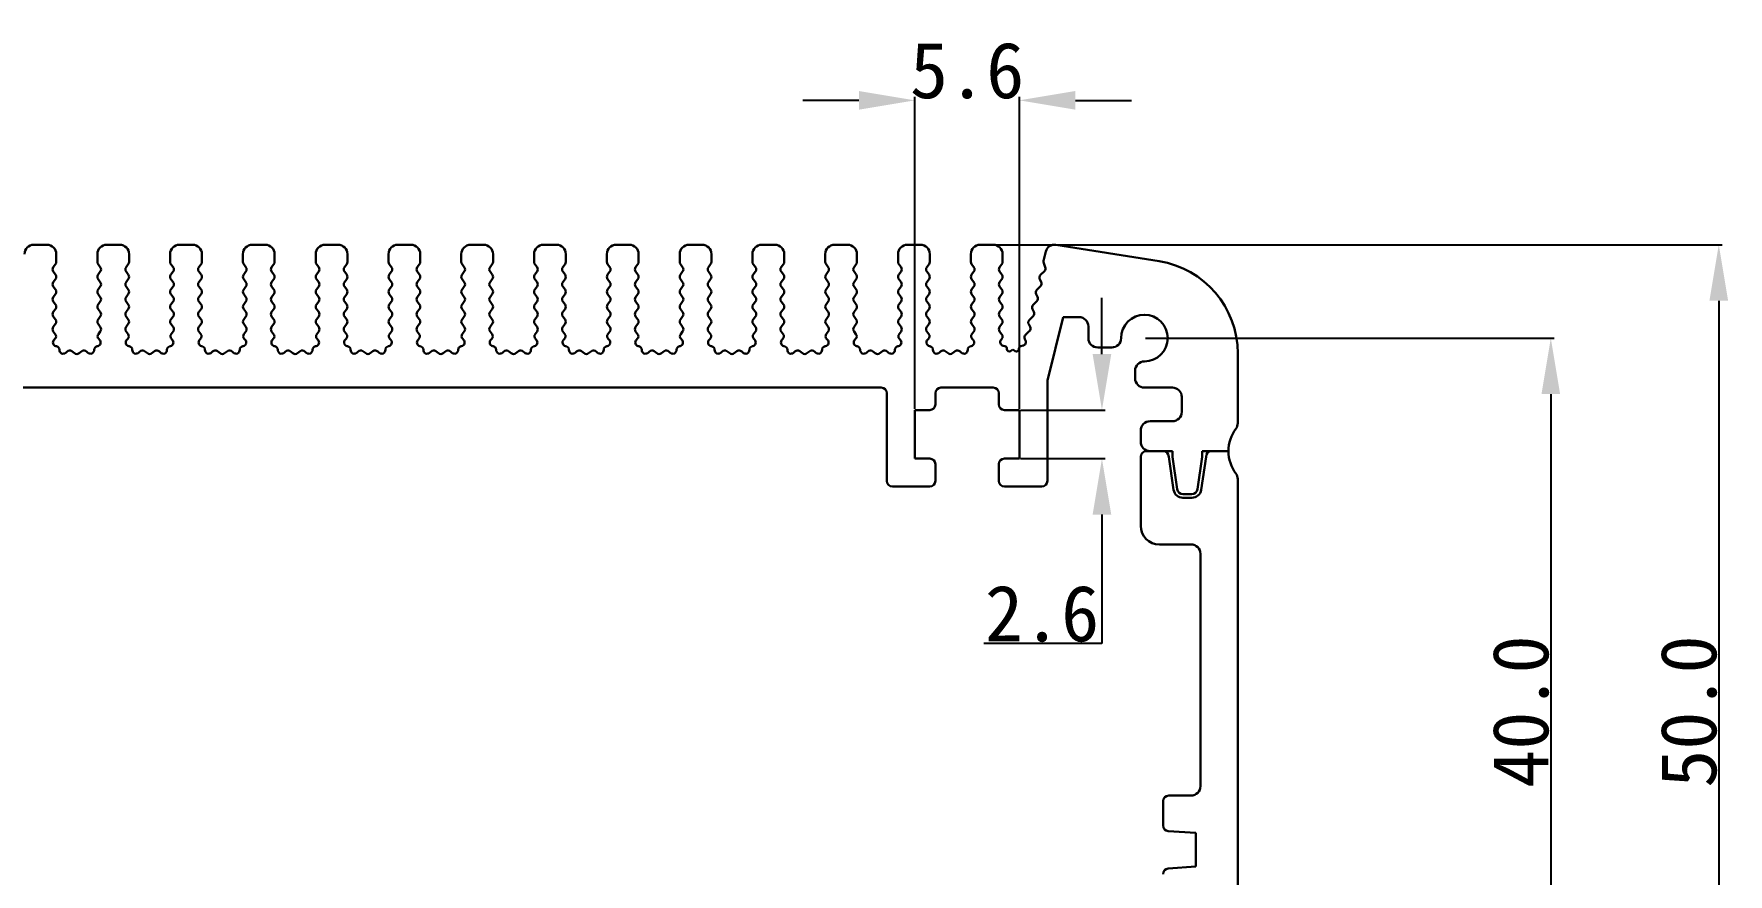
# Model space of a CAD drawing. Header units: inches. Extents: x 1076 to 1256, y 86 to 178.
# Drawn here: x 1165.5 to 1256.2, y 132.6 to 177.6 of the extents above; entities that cross this region are included whole.
import ezdxf

# ---------------------------------------------------------------- set-up
doc = ezdxf.new("R2010")
doc.units = ezdxf.units.IN
doc.header["$MEASUREMENT"] = 0
doc.layers.get('Defpoints').update_dxf_attribs({"color": 3, "lineweight": 5})
doc.layers.add('壳体层', color=7, linetype='Continuous', lineweight=30)
doc.layers.add('标注层', color=7, linetype='Continuous', lineweight=5)
doc.styles.get("Standard").update_dxf_attribs({"font": 'simhei.ttf'})
doc.dimstyles.get("Standard").update_dxf_attribs({"dimtxt": 2.5, "dimasz": 2.5, "dimexe": 0.18, "dimexo": 0.0625, "dimgap": 0.09, "dimtad": 1, "dimtoh": 1, "dimdec": 1, "dimzin": 0, "dimdsep": 46, "dimtxsty": 'Standard', "dimcen": 0.09, "dimadec": 0, "dimazin": 0, "dimtfac": 1, "dimtdec": 1, "dimtofl": 0, "dimtmove": 0, "dimatfit": 3, "dimfxl": 1, "dimtolj": 1, "dimtzin": 0, "dimarcsym": 0})

# ---------------------------------------------------------------- blocks, each defined once
blk = doc.blocks.new('*D52')
at = {"layer": 'Defpoints', "color": 0, "transparency": 16777216}
for p in [(1216.514, 166.269), (1224.387, 116.269), (1255.736, 116.269)]:
    blk.add_point(p, dxfattribs=at)
at = {"layer": '标注层', "color": 0, "lineweight": -2, "transparency": 16777216}
for p, q in [((1216.577, 166.269), (1255.916, 166.269)), ((1255.736, 163.269), (1255.736, 119.269)), ((1224.449, 116.269), (1255.916, 116.269))]:
    blk.add_line(p, q, dxfattribs=at)
at = {"layer": '标注层', "color": 0, "transparency": 16777216}
for points in [[(1255.236, 163.269), (1256.236, 163.269), (1255.736, 166.269)], [(1255.236, 119.269), (1256.236, 119.269), (1255.736, 116.269)]]:
    blk.add_solid(points, dxfattribs=at)
at = {"layer": '标注层', "color": 0, "transparency": 16777216, "insert": (1254.129, 141.269), "char_height": 3, "attachment_point": 5, "rotation": 90}
blk.add_mtext('\\A1;50.0', dxfattribs=at)
blk = doc.blocks.new('*D53')
at = {"layer": 'Defpoints', "color": 0, "transparency": 16777216}
for p in [(1224.964, 161.269), (1224.964, 121.269), (1246.736, 121.269)]:
    blk.add_point(p, dxfattribs=at)
at = {"layer": '标注层', "color": 0, "lineweight": -2, "transparency": 16777216}
for p, q in [((1225.027, 161.269), (1246.916, 161.269)), ((1246.736, 158.269), (1246.736, 124.269)), ((1225.027, 121.269), (1246.916, 121.269))]:
    blk.add_line(p, q, dxfattribs=at)
at = {"layer": '标注层', "color": 0, "transparency": 16777216}
for points in [[(1246.236, 158.269), (1247.236, 158.269), (1246.736, 161.269)], [(1246.236, 124.269), (1247.236, 124.269), (1246.736, 121.269)]]:
    blk.add_solid(points, dxfattribs=at)
at = {"layer": '标注层', "color": 0, "transparency": 16777216, "insert": (1245.129, 141.269), "char_height": 3, "attachment_point": 5, "rotation": 90}
blk.add_mtext('\\A1;40.0', dxfattribs=at)
blk = doc.blocks.new('*D59')
at = {"layer": 'Defpoints', "color": 0, "transparency": 16777216}
for p in [(1218.264, 174.003), (1212.664, 157.419), (1218.264, 157.419)]:
    blk.add_point(p, dxfattribs=at)
at = {"layer": '标注层', "color": 0, "lineweight": -2, "transparency": 16777216}
for p, q in [((1209.664, 174.003), (1206.664, 174.003)), ((1212.664, 157.481), (1212.664, 174.183)), ((1218.264, 157.481), (1218.264, 174.183)), ((1221.264, 174.003), (1224.264, 174.003))]:
    blk.add_line(p, q, dxfattribs=at)
at = {"layer": '标注层', "color": 0, "transparency": 16777216}
for points in [[(1209.664, 174.503), (1209.664, 173.503), (1212.664, 174.003)], [(1221.264, 174.503), (1221.264, 173.503), (1218.264, 174.003)]]:
    blk.add_solid(points, dxfattribs=at)
at = {"layer": '标注层', "color": 0, "transparency": 16777216, "insert": (1215.464, 175.593), "char_height": 3, "attachment_point": 5}
blk.add_mtext('\\A1;5.6', dxfattribs=at)
blk = doc.blocks.new('*D60')
at = {"layer": 'Defpoints', "color": 0, "transparency": 16777216}
for p in [(1218.264, 157.419), (1222.688, 157.419), (1218.264, 154.819)]:
    blk.add_point(p, dxfattribs=at)
at = {"layer": '标注层', "color": 0, "lineweight": -2, "transparency": 16777216}
for p, q in [((1222.688, 160.419), (1222.688, 163.419)), ((1218.327, 157.419), (1222.868, 157.419)), ((1218.327, 154.819), (1222.868, 154.819)), ((1222.688, 151.819), (1222.688, 144.917)), ((1222.688, 144.917), (1216.362, 144.917))]:
    blk.add_line(p, q, dxfattribs=at)
at = {"layer": '标注层', "color": 0, "transparency": 16777216}
for points in [[(1222.188, 160.419), (1223.188, 160.419), (1222.688, 157.419)], [(1222.188, 151.819), (1223.188, 151.819), (1222.688, 154.819)]]:
    blk.add_solid(points, dxfattribs=at)
at = {"layer": '标注层', "color": 0, "transparency": 16777216, "insert": (1219.48, 146.507), "char_height": 3, "attachment_point": 5}
blk.add_mtext('\\A1;2.6', dxfattribs=at)

msp = doc.modelspace()

# ---------------------------------------------------------------- linework, layer by layer
at = {"layer": '壳体层', "lineweight": 30}
for p, q in [((1165.464, 166.269), (1166.164, 166.269)), ((1169.364, 166.269), (1170.064, 166.269)), ((1173.264, 166.269), (1173.964, 166.269)), ((1177.164, 166.269), (1177.864, 166.269)), ((1181.064, 166.269), (1181.764, 166.269)), ((1184.964, 166.269), (1185.664, 166.269)), ((1188.864, 166.269), (1189.564, 166.269)), ((1192.764, 166.269), (1193.464, 166.269)), ((1196.664, 166.269), (1197.364, 166.269)), ((1200.564, 166.269), (1201.264, 166.269)), ((1204.464, 166.269), (1205.164, 166.269)), ((1208.364, 166.269), (1209.064, 166.269)), ((1212.264, 166.269), (1212.964, 166.269)), ((1216.164, 166.269), (1216.864, 166.269)), ((1220.223, 166.262), (1225.747, 165.387)), ((1166.624, 165.229), (1166.504, 165.069)), ((1166.664, 165.769), (1166.664, 165.349)), ((1168.864, 165.349), (1168.864, 165.769)), ((1169.024, 165.069), (1168.904, 165.229)), ((1170.524, 165.229), (1170.404, 165.069)), ((1170.564, 165.769), (1170.564, 165.349)), ((1172.764, 165.349), (1172.764, 165.769)), ((1172.924, 165.069), (1172.804, 165.229)), ((1174.424, 165.229), (1174.304, 165.069)), ((1174.464, 165.769), (1174.464, 165.349)), ((1176.664, 165.349), (1176.664, 165.769)), ((1176.824, 165.069), (1176.704, 165.229)), ((1178.324, 165.229), (1178.204, 165.069)), ((1178.364, 165.769), (1178.364, 165.349)), ((1180.564, 165.349), (1180.564, 165.769)), ((1180.724, 165.069), (1180.604, 165.229)), ((1182.224, 165.229), (1182.104, 165.069)), ((1182.264, 165.769), (1182.264, 165.349)), ((1184.464, 165.349), (1184.464, 165.769)), ((1184.624, 165.069), (1184.504, 165.229)), ((1186.124, 165.229), (1186.004, 165.069)), ((1186.164, 165.769), (1186.164, 165.349)), ((1188.364, 165.349), (1188.364, 165.769)), ((1188.524, 165.069), (1188.404, 165.229)), ((1190.024, 165.229), (1189.904, 165.069)), ((1190.064, 165.769), (1190.064, 165.349)), ((1192.264, 165.349), (1192.264, 165.769)), ((1192.424, 165.069), (1192.304, 165.229)), ((1193.924, 165.229), (1193.804, 165.069)), ((1193.964, 165.769), (1193.964, 165.349)), ((1196.164, 165.349), (1196.164, 165.769)), ((1196.324, 165.069), (1196.204, 165.229)), ((1197.824, 165.229), (1197.704, 165.069)), ((1197.864, 165.769), (1197.864, 165.349)), ((1200.064, 165.349), (1200.064, 165.769)), ((1200.224, 165.069), (1200.104, 165.229)), ((1201.724, 165.229), (1201.604, 165.069)), ((1201.764, 165.769), (1201.764, 165.349)), ((1203.964, 165.349), (1203.964, 165.769)), ((1204.124, 165.069), (1204.004, 165.229)), ((1205.624, 165.229), (1205.504, 165.069)), ((1205.664, 165.769), (1205.664, 165.349)), ((1207.864, 165.349), (1207.864, 165.769)), ((1208.024, 165.069), (1207.904, 165.229)), ((1209.524, 165.229), (1209.404, 165.069)), ((1209.564, 165.769), (1209.564, 165.349)), ((1211.764, 165.349), (1211.764, 165.769)), ((1211.924, 165.069), (1211.804, 165.229)), ((1213.424, 165.229), (1213.304, 165.069)), ((1213.464, 165.769), (1213.464, 165.349)), ((1215.664, 165.349), (1215.664, 165.769)), ((1215.824, 165.069), (1215.704, 165.229)), ((1217.324, 165.229), (1217.204, 165.069)), ((1217.364, 165.769), (1217.364, 165.349)), ((1219.559, 165.411), (1219.682, 165.904)), ((1219.653, 165.072), (1219.567, 165.289)), ((1166.504, 164.829), (1166.624, 164.669)), ((1166.624, 164.429), (1166.504, 164.269)), ((1168.904, 164.669), (1169.024, 164.829)), ((1169.024, 164.269), (1168.904, 164.429)), ((1170.404, 164.829), (1170.524, 164.669)), ((1170.524, 164.429), (1170.404, 164.269)), ((1172.804, 164.669), (1172.924, 164.829)), ((1172.924, 164.269), (1172.804, 164.429)), ((1174.304, 164.829), (1174.424, 164.669)), ((1174.424, 164.429), (1174.304, 164.269)), ((1176.704, 164.669), (1176.824, 164.829)), ((1176.824, 164.269), (1176.704, 164.429)), ((1178.204, 164.829), (1178.324, 164.669)), ((1178.324, 164.429), (1178.204, 164.269)), ((1180.604, 164.669), (1180.724, 164.829)), ((1180.724, 164.269), (1180.604, 164.429)), ((1182.104, 164.829), (1182.224, 164.669)), ((1182.224, 164.429), (1182.104, 164.269)), ((1184.504, 164.669), (1184.624, 164.829)), ((1184.624, 164.269), (1184.504, 164.429)), ((1186.004, 164.829), (1186.124, 164.669)), ((1186.124, 164.429), (1186.004, 164.269)), ((1188.404, 164.669), (1188.524, 164.829)), ((1188.524, 164.269), (1188.404, 164.429)), ((1189.904, 164.829), (1190.024, 164.669)), ((1190.024, 164.429), (1189.904, 164.269)), ((1192.304, 164.669), (1192.424, 164.829)), ((1192.424, 164.269), (1192.304, 164.429)), ((1193.804, 164.829), (1193.924, 164.669)), ((1193.924, 164.429), (1193.804, 164.269)), ((1196.204, 164.669), (1196.324, 164.829)), ((1196.324, 164.269), (1196.204, 164.429)), ((1197.704, 164.829), (1197.824, 164.669)), ((1197.824, 164.429), (1197.704, 164.269)), ((1200.104, 164.669), (1200.224, 164.829)), ((1200.224, 164.269), (1200.104, 164.429)), ((1201.604, 164.829), (1201.724, 164.669)), ((1201.724, 164.429), (1201.604, 164.269)), ((1204.004, 164.669), (1204.124, 164.829)), ((1204.124, 164.269), (1204.004, 164.429)), ((1205.504, 164.829), (1205.624, 164.669)), ((1205.624, 164.429), (1205.504, 164.269)), ((1207.904, 164.669), (1208.024, 164.829)), ((1208.024, 164.269), (1207.904, 164.429)), ((1209.404, 164.829), (1209.524, 164.669)), ((1209.524, 164.429), (1209.404, 164.269)), ((1211.804, 164.669), (1211.924, 164.829)), ((1211.924, 164.269), (1211.804, 164.429)), ((1213.304, 164.829), (1213.424, 164.669)), ((1213.424, 164.429), (1213.304, 164.269)), ((1215.704, 164.669), (1215.824, 164.829)), ((1215.824, 164.269), (1215.704, 164.429)), ((1217.204, 164.829), (1217.324, 164.669)), ((1217.324, 164.429), (1217.204, 164.269)), ((1219.433, 164.28), (1219.362, 164.417)), ((1219.399, 164.653), (1219.607, 164.856)), ((1166.504, 164.029), (1166.624, 163.869)), ((1166.624, 163.629), (1166.504, 163.469)), ((1168.904, 163.869), (1169.024, 164.029)), ((1169.024, 163.469), (1168.904, 163.629)), ((1170.404, 164.029), (1170.524, 163.869)), ((1170.524, 163.629), (1170.404, 163.469)), ((1172.804, 163.869), (1172.924, 164.029)), ((1172.924, 163.469), (1172.804, 163.629)), ((1174.304, 164.029), (1174.424, 163.869)), ((1174.424, 163.629), (1174.304, 163.469)), ((1176.704, 163.869), (1176.824, 164.029)), ((1176.824, 163.469), (1176.704, 163.629)), ((1178.204, 164.029), (1178.324, 163.869)), ((1178.324, 163.629), (1178.204, 163.469)), ((1180.604, 163.869), (1180.724, 164.029)), ((1180.724, 163.469), (1180.604, 163.629)), ((1182.104, 164.029), (1182.224, 163.869)), ((1182.224, 163.629), (1182.104, 163.469)), ((1184.504, 163.869), (1184.624, 164.029)), ((1184.624, 163.469), (1184.504, 163.629)), ((1186.004, 164.029), (1186.124, 163.869)), ((1186.124, 163.629), (1186.004, 163.469)), ((1188.404, 163.869), (1188.524, 164.029)), ((1188.524, 163.469), (1188.404, 163.629)), ((1189.904, 164.029), (1190.024, 163.869)), ((1190.024, 163.629), (1189.904, 163.469)), ((1192.304, 163.869), (1192.424, 164.029)), ((1192.424, 163.469), (1192.304, 163.629)), ((1193.804, 164.029), (1193.924, 163.869)), ((1193.924, 163.629), (1193.804, 163.469)), ((1196.204, 163.869), (1196.324, 164.029)), ((1196.324, 163.469), (1196.204, 163.629)), ((1197.704, 164.029), (1197.824, 163.869)), ((1197.824, 163.629), (1197.704, 163.469)), ((1200.104, 163.869), (1200.224, 164.029)), ((1200.224, 163.469), (1200.104, 163.629)), ((1201.604, 164.029), (1201.724, 163.869)), ((1201.724, 163.629), (1201.604, 163.469)), ((1204.004, 163.869), (1204.124, 164.029)), ((1204.124, 163.469), (1204.004, 163.629)), ((1205.504, 164.029), (1205.624, 163.869)), ((1205.624, 163.629), (1205.504, 163.469)), ((1207.904, 163.869), (1208.024, 164.029)), ((1208.024, 163.469), (1207.904, 163.629)), ((1209.404, 164.029), (1209.524, 163.869)), ((1209.524, 163.629), (1209.404, 163.469)), ((1211.804, 163.869), (1211.924, 164.029)), ((1211.924, 163.469), (1211.804, 163.629)), ((1213.304, 164.029), (1213.424, 163.869)), ((1213.424, 163.629), (1213.304, 163.469)), ((1215.704, 163.869), (1215.824, 164.029)), ((1215.824, 163.469), (1215.704, 163.629)), ((1217.204, 164.029), (1217.324, 163.869)), ((1217.324, 163.629), (1217.204, 163.469)), ((1219.234, 163.48), (1219.162, 163.617)), ((1219.2, 163.853), (1219.396, 164.045)), ((1166.504, 163.229), (1166.624, 163.069)), ((1166.624, 162.829), (1166.504, 162.669)), ((1168.904, 163.069), (1169.024, 163.229)), ((1169.024, 162.669), (1168.904, 162.829)), ((1170.404, 163.229), (1170.524, 163.069)), ((1170.524, 162.829), (1170.404, 162.669)), ((1172.804, 163.069), (1172.924, 163.229)), ((1172.924, 162.669), (1172.804, 162.829)), ((1174.304, 163.229), (1174.424, 163.069)), ((1174.424, 162.829), (1174.304, 162.669)), ((1176.704, 163.069), (1176.824, 163.229)), ((1176.824, 162.669), (1176.704, 162.829)), ((1178.204, 163.229), (1178.324, 163.069)), ((1178.324, 162.829), (1178.204, 162.669)), ((1180.604, 163.069), (1180.724, 163.229)), ((1180.724, 162.669), (1180.604, 162.829)), ((1182.104, 163.229), (1182.224, 163.069)), ((1182.224, 162.829), (1182.104, 162.669)), ((1184.504, 163.069), (1184.624, 163.229)), ((1184.624, 162.669), (1184.504, 162.829)), ((1186.004, 163.229), (1186.124, 163.069)), ((1186.124, 162.829), (1186.004, 162.669)), ((1188.404, 163.069), (1188.524, 163.229)), ((1188.524, 162.669), (1188.404, 162.829)), ((1189.904, 163.229), (1190.024, 163.069)), ((1190.024, 162.829), (1189.904, 162.669)), ((1192.304, 163.069), (1192.424, 163.229)), ((1192.424, 162.669), (1192.304, 162.829)), ((1193.804, 163.229), (1193.924, 163.069)), ((1193.924, 162.829), (1193.804, 162.669)), ((1196.204, 163.069), (1196.324, 163.229)), ((1196.324, 162.669), (1196.204, 162.829)), ((1197.704, 163.229), (1197.824, 163.069)), ((1197.824, 162.829), (1197.704, 162.669)), ((1200.104, 163.069), (1200.224, 163.229)), ((1200.224, 162.669), (1200.104, 162.829)), ((1201.604, 163.229), (1201.724, 163.069)), ((1201.724, 162.829), (1201.604, 162.669)), ((1204.004, 163.069), (1204.124, 163.229)), ((1204.124, 162.669), (1204.004, 162.829)), ((1205.504, 163.229), (1205.624, 163.069)), ((1205.624, 162.829), (1205.504, 162.669)), ((1207.904, 163.069), (1208.024, 163.229)), ((1208.024, 162.669), (1207.904, 162.829)), ((1209.404, 163.229), (1209.524, 163.069)), ((1209.524, 162.829), (1209.404, 162.669)), ((1211.804, 163.069), (1211.924, 163.229)), ((1211.924, 162.669), (1211.804, 162.829)), ((1213.304, 163.229), (1213.424, 163.069)), ((1213.424, 162.829), (1213.304, 162.669)), ((1215.704, 163.069), (1215.824, 163.229)), ((1215.824, 162.669), (1215.704, 162.829)), ((1217.204, 163.229), (1217.324, 163.069)), ((1217.324, 162.829), (1217.204, 162.669)), ((1219.034, 162.68), (1218.963, 162.817)), ((1219, 163.053), (1219.196, 163.245)), ((1166.504, 162.429), (1166.624, 162.269)), ((1166.624, 162.029), (1166.504, 161.869)), ((1166.504, 161.629), (1166.61, 161.488)), ((1168.904, 162.269), (1169.024, 162.429)), ((1169.024, 161.869), (1168.904, 162.029)), ((1168.919, 161.488), (1169.024, 161.629)), ((1170.404, 162.429), (1170.524, 162.269)), ((1170.524, 162.029), (1170.404, 161.869)), ((1170.404, 161.629), (1170.51, 161.488)), ((1172.804, 162.269), (1172.924, 162.429)), ((1172.924, 161.869), (1172.804, 162.029)), ((1172.819, 161.488), (1172.924, 161.629)), ((1174.304, 162.429), (1174.424, 162.269)), ((1174.424, 162.029), (1174.304, 161.869)), ((1174.304, 161.629), (1174.41, 161.488)), ((1176.704, 162.269), (1176.824, 162.429)), ((1176.824, 161.869), (1176.704, 162.029)), ((1176.719, 161.488), (1176.824, 161.629)), ((1178.204, 162.429), (1178.324, 162.269)), ((1178.324, 162.029), (1178.204, 161.869)), ((1178.204, 161.629), (1178.31, 161.488)), ((1180.604, 162.269), (1180.724, 162.429)), ((1180.724, 161.869), (1180.604, 162.029)), ((1180.619, 161.488), (1180.724, 161.629)), ((1182.104, 162.429), (1182.224, 162.269)), ((1182.224, 162.029), (1182.104, 161.869)), ((1182.104, 161.629), (1182.21, 161.488)), ((1184.504, 162.269), (1184.624, 162.429)), ((1184.624, 161.869), (1184.504, 162.029)), ((1184.519, 161.488), (1184.624, 161.629)), ((1186.004, 162.429), (1186.124, 162.269)), ((1186.124, 162.029), (1186.004, 161.869)), ((1186.004, 161.629), (1186.11, 161.488)), ((1188.404, 162.269), (1188.524, 162.429)), ((1188.524, 161.869), (1188.404, 162.029)), ((1188.419, 161.488), (1188.524, 161.629)), ((1189.904, 162.429), (1190.024, 162.269)), ((1190.024, 162.029), (1189.904, 161.869)), ((1189.904, 161.629), (1190.01, 161.488)), ((1192.304, 162.269), (1192.424, 162.429)), ((1192.424, 161.869), (1192.304, 162.029)), ((1192.319, 161.488), (1192.424, 161.629)), ((1193.804, 162.429), (1193.924, 162.269)), ((1193.924, 162.029), (1193.804, 161.869)), ((1193.804, 161.629), (1193.91, 161.488)), ((1196.204, 162.269), (1196.324, 162.429)), ((1196.324, 161.869), (1196.204, 162.029)), ((1196.219, 161.488), (1196.324, 161.629)), ((1197.704, 162.429), (1197.824, 162.269)), ((1197.824, 162.029), (1197.704, 161.869)), ((1197.704, 161.629), (1197.81, 161.488)), ((1200.104, 162.269), (1200.224, 162.429)), ((1200.224, 161.869), (1200.104, 162.029)), ((1200.119, 161.488), (1200.224, 161.629)), ((1201.604, 162.429), (1201.724, 162.269)), ((1201.724, 162.029), (1201.604, 161.869)), ((1201.604, 161.629), (1201.71, 161.488)), ((1204.004, 162.269), (1204.124, 162.429)), ((1204.124, 161.869), (1204.004, 162.029)), ((1204.019, 161.488), (1204.124, 161.629)), ((1205.504, 162.429), (1205.624, 162.269)), ((1205.624, 162.029), (1205.504, 161.869)), ((1205.504, 161.629), (1205.61, 161.488)), ((1207.904, 162.269), (1208.024, 162.429)), ((1208.024, 161.869), (1207.904, 162.029)), ((1207.919, 161.488), (1208.024, 161.629)), ((1209.404, 162.429), (1209.524, 162.269)), ((1209.524, 162.029), (1209.404, 161.869)), ((1209.404, 161.629), (1209.51, 161.488)), ((1211.804, 162.269), (1211.924, 162.429)), ((1211.924, 161.869), (1211.804, 162.029)), ((1211.819, 161.488), (1211.924, 161.629)), ((1213.304, 162.429), (1213.424, 162.269)), ((1213.424, 162.029), (1213.304, 161.869)), ((1213.304, 161.629), (1213.41, 161.488)), ((1215.704, 162.269), (1215.824, 162.429)), ((1215.824, 161.869), (1215.704, 162.029)), ((1215.719, 161.488), (1215.824, 161.629)), ((1217.204, 162.429), (1217.324, 162.269)), ((1217.324, 162.029), (1217.204, 161.869)), ((1217.204, 161.629), (1217.324, 161.469)), ((1218.601, 161.453), (1218.797, 161.645)), ((1218.835, 161.88), (1218.763, 162.017)), ((1218.801, 162.253), (1218.997, 162.445)), ((1220.612, 162.394), (1219.764, 158.994)), ((1221.462, 162.394), (1220.612, 162.394)), ((1221.962, 161.269), (1221.962, 161.894)), ((1166.591, 161.226), (1166.546, 161.181)), ((1166.645, 160.844), (1166.675, 160.838)), ((1168.854, 160.838), (1168.884, 160.844)), ((1168.982, 161.181), (1168.938, 161.226)), ((1170.491, 161.226), (1170.446, 161.181)), ((1170.545, 160.844), (1170.575, 160.838)), ((1172.754, 160.838), (1172.784, 160.844)), ((1172.882, 161.181), (1172.838, 161.226)), ((1174.391, 161.226), (1174.346, 161.181)), ((1174.445, 160.844), (1174.475, 160.838)), ((1176.654, 160.838), (1176.684, 160.844)), ((1176.782, 161.181), (1176.738, 161.226)), ((1178.291, 161.226), (1178.246, 161.181)), ((1178.345, 160.844), (1178.375, 160.838)), ((1180.554, 160.838), (1180.584, 160.844)), ((1180.682, 161.181), (1180.638, 161.226)), ((1182.191, 161.226), (1182.146, 161.181)), ((1182.245, 160.844), (1182.275, 160.838)), ((1184.454, 160.838), (1184.484, 160.844)), ((1184.582, 161.181), (1184.538, 161.226)), ((1186.091, 161.226), (1186.046, 161.181)), ((1186.145, 160.844), (1186.175, 160.838)), ((1188.354, 160.838), (1188.384, 160.844)), ((1188.482, 161.181), (1188.438, 161.226)), ((1189.991, 161.226), (1189.946, 161.181)), ((1190.045, 160.844), (1190.075, 160.838)), ((1192.254, 160.838), (1192.284, 160.844)), ((1192.382, 161.181), (1192.338, 161.226)), ((1193.891, 161.226), (1193.846, 161.181)), ((1193.945, 160.844), (1193.975, 160.838)), ((1196.154, 160.838), (1196.184, 160.844)), ((1196.282, 161.181), (1196.238, 161.226)), ((1197.791, 161.226), (1197.746, 161.181)), ((1197.845, 160.844), (1197.875, 160.838)), ((1200.054, 160.838), (1200.084, 160.844)), ((1200.182, 161.181), (1200.138, 161.226)), ((1201.691, 161.226), (1201.646, 161.181)), ((1201.745, 160.844), (1201.775, 160.838)), ((1203.954, 160.838), (1203.984, 160.844)), ((1204.082, 161.181), (1204.038, 161.226)), ((1205.591, 161.226), (1205.546, 161.181)), ((1205.645, 160.844), (1205.675, 160.838)), ((1207.854, 160.838), (1207.884, 160.844)), ((1207.982, 161.181), (1207.938, 161.226)), ((1209.491, 161.226), (1209.446, 161.181)), ((1209.545, 160.844), (1209.575, 160.838)), ((1211.754, 160.838), (1211.784, 160.844)), ((1211.882, 161.181), (1211.838, 161.226)), ((1213.391, 161.226), (1213.346, 161.181)), ((1213.445, 160.844), (1213.475, 160.838)), ((1215.654, 160.838), (1215.684, 160.844)), ((1215.782, 161.181), (1215.738, 161.226)), ((1217.324, 161.229), (1217.282, 161.181)), ((1217.393, 160.862), (1217.484, 160.841)), ((1217.599, 160.685), (1217.599, 160.681)), ((1217.79, 160.577), (1217.914, 160.669)), ((1217.914, 160.669), (1218.042, 160.574)), ((1218.233, 160.677), (1218.233, 160.683)), ((1218.347, 160.837), (1218.463, 160.866)), ((1218.598, 161.143), (1218.564, 161.217)), ((1223.214, 160.769), (1222.462, 160.769)), ((1167.168, 160.488), (1167.242, 160.556)), ((1167.497, 160.569), (1167.644, 160.459)), ((1167.884, 160.459), (1168.031, 160.569)), ((1168.287, 160.556), (1168.361, 160.488)), ((1171.068, 160.488), (1171.142, 160.556)), ((1171.397, 160.569), (1171.544, 160.459)), ((1171.784, 160.459), (1171.931, 160.569)), ((1172.187, 160.556), (1172.261, 160.488)), ((1174.968, 160.488), (1175.042, 160.556)), ((1175.297, 160.569), (1175.444, 160.459)), ((1175.684, 160.459), (1175.831, 160.569)), ((1176.087, 160.556), (1176.161, 160.488)), ((1178.868, 160.488), (1178.942, 160.556)), ((1179.197, 160.569), (1179.344, 160.459)), ((1179.584, 160.459), (1179.731, 160.569)), ((1179.987, 160.556), (1180.061, 160.488)), ((1182.768, 160.488), (1182.842, 160.556)), ((1183.097, 160.569), (1183.244, 160.459)), ((1183.484, 160.459), (1183.631, 160.569)), ((1183.887, 160.556), (1183.961, 160.488)), ((1186.668, 160.488), (1186.742, 160.556)), ((1186.997, 160.569), (1187.144, 160.459)), ((1187.384, 160.459), (1187.531, 160.569)), ((1187.787, 160.556), (1187.861, 160.488)), ((1190.568, 160.488), (1190.642, 160.556)), ((1190.897, 160.569), (1191.044, 160.459)), ((1191.284, 160.459), (1191.431, 160.569)), ((1191.687, 160.556), (1191.761, 160.488)), ((1194.468, 160.488), (1194.542, 160.556)), ((1194.797, 160.569), (1194.944, 160.459)), ((1195.184, 160.459), (1195.331, 160.569)), ((1195.587, 160.556), (1195.661, 160.488)), ((1198.368, 160.488), (1198.442, 160.556)), ((1198.697, 160.569), (1198.844, 160.459)), ((1199.084, 160.459), (1199.231, 160.569)), ((1199.487, 160.556), (1199.561, 160.488)), ((1202.268, 160.488), (1202.342, 160.556)), ((1202.597, 160.569), (1202.744, 160.459)), ((1202.984, 160.459), (1203.131, 160.569)), ((1203.387, 160.556), (1203.461, 160.488)), ((1206.168, 160.488), (1206.242, 160.556)), ((1206.497, 160.569), (1206.644, 160.459)), ((1206.884, 160.459), (1207.031, 160.569)), ((1207.287, 160.556), (1207.361, 160.488)), ((1210.068, 160.488), (1210.142, 160.556)), ((1210.397, 160.569), (1210.544, 160.459)), ((1210.784, 160.459), (1210.931, 160.569)), ((1211.187, 160.556), (1211.261, 160.488)), ((1213.968, 160.488), (1214.042, 160.556)), ((1214.297, 160.569), (1214.444, 160.459)), ((1214.684, 160.459), (1214.831, 160.569)), ((1215.087, 160.556), (1215.161, 160.488)), ((1229.964, 160.449), (1229.964, 156.719)), ((1219.764, 158.994), (1219.764, 153.619)), ((1224.464, 159.119), (1224.464, 159.519)), ((1210.864, 158.619), (1109.064, 158.619)), ((1211.164, 153.619), (1211.164, 158.319)), ((1213.764, 158.319), (1213.764, 157.719)), ((1216.864, 158.619), (1214.064, 158.619)), ((1217.164, 157.719), (1217.164, 158.319)), ((1226.464, 158.619), (1224.964, 158.619)), ((1226.964, 157.319), (1226.964, 158.119)), ((1213.464, 157.419), (1212.664, 157.419)), ((1212.664, 157.419), (1212.664, 154.819)), ((1218.264, 157.419), (1217.464, 157.419)), ((1218.264, 154.819), (1218.264, 157.419)), ((1224.764, 155.719), (1224.764, 156.319)), ((1225.264, 156.819), (1226.464, 156.819)), ((1212.664, 154.819), (1213.464, 154.819)), ((1213.764, 154.519), (1213.764, 153.619)), ((1217.164, 153.619), (1217.164, 154.519)), ((1217.464, 154.819), (1218.264, 154.819)), ((1224.764, 154.919), (1224.764, 151.219)), ((1225.064, 155.219), (1225.964, 155.219)), ((1226.464, 155.219), (1225.264, 155.219)), ((1226.264, 154.919), (1226.264, 154.904)), ((1226.264, 154.904), (1226.528, 153.144)), ((1226.464, 154.919), (1226.464, 155.219)), ((1226.726, 153.174), (1226.464, 154.919)), ((1228.064, 154.919), (1227.803, 153.174)), ((1228.001, 153.144), (1228.264, 154.904)), ((1229.464, 155.219), (1228.064, 155.219)), ((1228.064, 155.219), (1228.064, 154.919)), ((1228.264, 154.904), (1228.264, 154.919)), ((1228.564, 155.219), (1229.464, 155.219)), ((1229.964, 131.769), (1229.964, 153.719)), ((1213.464, 153.319), (1211.464, 153.319)), ((1219.464, 153.319), (1217.464, 153.319)), ((1227.506, 152.919), (1227.023, 152.919)), ((1227.023, 152.719), (1227.506, 152.719)), ((1225.764, 150.219), (1227.464, 150.219)), ((1227.964, 149.719), (1227.964, 137.272)), ((1225.964, 136.472), (1225.964, 135.168)), ((1227.464, 136.772), (1226.264, 136.772)), ((1226.244, 134.869), (1227.714, 134.769)), ((1227.714, 134.769), (1227.714, 132.969)), ((1227.714, 132.969), (1226.243, 132.866))]:
    msp.add_line(p, q, dxfattribs=at)
for centre, radius, start, end in [((1165.464, 165.769), 0.5, 90, 180), ((1166.164, 165.769), 0.5, 360, 90), ((1169.364, 165.769), 0.5, 90, 180), ((1170.064, 165.769), 0.5, 360, 90), ((1173.264, 165.769), 0.5, 90, 180), ((1173.964, 165.769), 0.5, 360, 90), ((1177.164, 165.769), 0.5, 90, 180), ((1177.864, 165.769), 0.5, 0, 90), ((1181.064, 165.769), 0.5, 90, 180), ((1181.764, 165.769), 0.5, 360, 90), ((1184.964, 165.769), 0.5, 90, 180), ((1185.664, 165.769), 0.5, 360, 90), ((1188.864, 165.769), 0.5, 90, 180), ((1189.564, 165.769), 0.5, 0, 90), ((1192.764, 165.769), 0.5, 90, 180), ((1193.464, 165.769), 0.5, 0, 90), ((1196.664, 165.769), 0.5, 90, 180), ((1197.364, 165.769), 0.5, 360, 90), ((1200.564, 165.769), 0.5, 90, 180), ((1201.264, 165.769), 0.5, 360, 90), ((1204.464, 165.769), 0.5, 90, 180), ((1205.164, 165.769), 0.5, 360, 90), ((1208.364, 165.769), 0.5, 90, 180), ((1209.064, 165.769), 0.5, 360, 90), ((1212.264, 165.769), 0.5, 90, 180), ((1212.964, 165.769), 0.5, 0, 90), ((1216.164, 165.769), 0.5, 90, 180), ((1216.864, 165.769), 0.5, 360, 90), ((1220.148, 165.788), 0.48, 81, 166), ((1166.464, 165.349), 0.2, 323.1301, 0), ((1169.064, 165.349), 0.2, 180, 216.8699), ((1170.364, 165.349), 0.2, 323.1301, 0), ((1172.964, 165.349), 0.2, 180, 216.8699), ((1174.264, 165.349), 0.2, 323.1301, 0), ((1176.864, 165.349), 0.2, 180, 216.8699), ((1178.164, 165.349), 0.2, 323.1301, 0), ((1180.764, 165.349), 0.2, 180, 216.8699), ((1182.064, 165.349), 0.2, 323.1301, 0), ((1184.664, 165.349), 0.2, 180, 216.8699), ((1185.964, 165.349), 0.2, 323.1301, 0), ((1188.564, 165.349), 0.2, 180, 216.8699), ((1189.864, 165.349), 0.2, 323.1301, 0), ((1192.464, 165.349), 0.2, 180, 216.8699), ((1193.764, 165.349), 0.2, 323.1301, 0), ((1196.364, 165.349), 0.2, 180, 216.8699), ((1197.664, 165.349), 0.2, 323.1301, 0), ((1200.264, 165.349), 0.2, 180, 216.8699), ((1201.564, 165.349), 0.2, 323.1301, 360), ((1204.164, 165.349), 0.2, 180, 216.8699), ((1205.464, 165.349), 0.2, 323.1301, 0), ((1208.064, 165.349), 0.2, 180, 216.8699), ((1209.364, 165.349), 0.2, 323.1301, 0), ((1211.964, 165.349), 0.2, 180, 216.8699), ((1213.264, 165.349), 0.2, 323.1301, 360), ((1215.864, 165.349), 0.2, 180, 216.8699), ((1217.164, 165.349), 0.2, 323.1301, 0), ((1219.753, 165.362), 0.2, 166, 201.54438), ((1224.964, 160.449), 5, 360, 81), ((1166.664, 164.949), 0.2, 143.1301, 216.8699), ((1166.464, 164.549), 0.2, 323.1301, 36.8699), ((1169.064, 164.549), 0.2, 143.1301, 216.8699), ((1168.864, 164.949), 0.2, 323.1301, 36.8699), ((1170.564, 164.949), 0.2, 143.1301, 216.8699), ((1170.364, 164.549), 0.2, 323.1301, 36.8699), ((1172.964, 164.549), 0.2, 143.1301, 216.8699), ((1172.764, 164.949), 0.2, 323.1301, 36.8699), ((1174.464, 164.949), 0.2, 143.1301, 216.8699), ((1174.264, 164.549), 0.2, 323.1301, 36.8699), ((1176.864, 164.549), 0.2, 143.1301, 216.8699), ((1176.664, 164.949), 0.2, 323.1301, 36.8699), ((1178.364, 164.949), 0.2, 143.1301, 216.8699), ((1178.164, 164.549), 0.2, 323.1301, 36.8699), ((1180.764, 164.549), 0.2, 143.1301, 216.8699), ((1180.564, 164.949), 0.2, 323.1301, 36.8699), ((1182.264, 164.949), 0.2, 143.1301, 216.8699), ((1182.064, 164.549), 0.2, 323.1301, 36.8699), ((1184.664, 164.549), 0.2, 143.1301, 216.8699), ((1184.464, 164.949), 0.2, 323.1301, 36.8699), ((1186.164, 164.949), 0.2, 143.1301, 216.8699), ((1185.964, 164.549), 0.2, 323.1301, 36.8699), ((1188.564, 164.549), 0.2, 143.1301, 216.8699), ((1188.364, 164.949), 0.2, 323.1301, 36.8699), ((1190.064, 164.949), 0.2, 143.1301, 216.8699), ((1189.864, 164.549), 0.2, 323.1301, 36.8699), ((1192.464, 164.549), 0.2, 143.1301, 216.8699), ((1192.264, 164.949), 0.2, 323.1301, 36.8699), ((1193.964, 164.949), 0.2, 143.1301, 216.8699), ((1193.764, 164.549), 0.2, 323.1301, 36.8699), ((1196.364, 164.549), 0.2, 143.1301, 216.8699), ((1196.164, 164.949), 0.2, 323.1301, 36.8699), ((1197.864, 164.949), 0.2, 143.1301, 216.8699), ((1197.664, 164.549), 0.2, 323.1301, 36.8699), ((1200.264, 164.549), 0.2, 143.1301, 216.8699), ((1200.064, 164.949), 0.2, 323.1301, 36.8699), ((1201.764, 164.949), 0.2, 143.1301, 216.8699), ((1201.564, 164.549), 0.2, 323.1301, 36.8699), ((1204.164, 164.549), 0.2, 143.1301, 216.8699), ((1203.964, 164.949), 0.2, 323.1301, 36.8699), ((1205.664, 164.949), 0.2, 143.1301, 216.8699), ((1205.464, 164.549), 0.2, 323.1301, 36.8699), ((1208.064, 164.549), 0.2, 143.1301, 216.8699), ((1207.864, 164.949), 0.2, 323.1301, 36.8699), ((1209.564, 164.949), 0.2, 143.1301, 216.8699), ((1209.364, 164.549), 0.2, 323.1301, 36.8699), ((1211.964, 164.549), 0.2, 143.1301, 216.8699), ((1211.764, 164.949), 0.2, 323.1301, 36.8699), ((1213.464, 164.949), 0.2, 143.1301, 216.8699), ((1213.264, 164.549), 0.2, 323.1301, 36.8699), ((1215.864, 164.549), 0.2, 143.1301, 216.8699), ((1215.664, 164.949), 0.2, 323.1301, 36.8699), ((1217.364, 164.949), 0.2, 143.1301, 216.8699), ((1217.164, 164.549), 0.2, 323.1301, 36.8699), ((1219.539, 164.51), 0.2, 134.36855, 207.638), ((1219.467, 164.999), 0.2, 314.36855, 21.54438), ((1166.664, 164.149), 0.2, 143.1301, 216.8699), ((1166.664, 163.349), 0.2, 143.1301, 216.8699), ((1166.464, 163.749), 0.2, 323.1301, 36.8699), ((1169.064, 163.749), 0.2, 143.1301, 216.8699), ((1168.864, 164.149), 0.2, 323.1301, 36.8699), ((1168.864, 163.349), 0.2, 323.1301, 36.8699), ((1170.564, 164.149), 0.2, 143.1301, 216.8699), ((1170.564, 163.349), 0.2, 143.1301, 216.8699), ((1170.364, 163.749), 0.2, 323.1301, 36.8699), ((1172.964, 163.749), 0.2, 143.1301, 216.8699), ((1172.764, 164.149), 0.2, 323.1301, 36.8699), ((1172.764, 163.349), 0.2, 323.1301, 36.8699), ((1174.464, 164.149), 0.2, 143.1301, 216.8699), ((1174.464, 163.349), 0.2, 143.1301, 216.8699), ((1174.264, 163.749), 0.2, 323.1301, 36.8699), ((1176.864, 163.749), 0.2, 143.1301, 216.8699), ((1176.664, 164.149), 0.2, 323.1301, 36.8699), ((1176.664, 163.349), 0.2, 323.1301, 36.8699), ((1178.364, 164.149), 0.2, 143.1301, 216.8699), ((1178.364, 163.349), 0.2, 143.1301, 216.8699), ((1178.164, 163.749), 0.2, 323.1301, 36.8699), ((1180.764, 163.749), 0.2, 143.1301, 216.8699), ((1180.564, 164.149), 0.2, 323.1301, 36.8699), ((1180.564, 163.349), 0.2, 323.1301, 36.8699), ((1182.264, 164.149), 0.2, 143.1301, 216.8699), ((1182.264, 163.349), 0.2, 143.1301, 216.8699), ((1182.064, 163.749), 0.2, 323.1301, 36.8699), ((1184.664, 163.749), 0.2, 143.1301, 216.8699), ((1184.464, 164.149), 0.2, 323.1301, 36.8699), ((1184.464, 163.349), 0.2, 323.1301, 36.8699), ((1186.164, 164.149), 0.2, 143.1301, 216.8699), ((1186.164, 163.349), 0.2, 143.1301, 216.8699), ((1185.964, 163.749), 0.2, 323.1301, 36.8699), ((1188.564, 163.749), 0.2, 143.1301, 216.8699), ((1188.364, 164.149), 0.2, 323.1301, 36.8699), ((1188.364, 163.349), 0.2, 323.1301, 36.8699), ((1190.064, 164.149), 0.2, 143.1301, 216.8699), ((1190.064, 163.349), 0.2, 143.1301, 216.8699), ((1189.864, 163.749), 0.2, 323.1301, 36.8699), ((1192.464, 163.749), 0.2, 143.1301, 216.8699), ((1192.264, 164.149), 0.2, 323.1301, 36.8699), ((1192.264, 163.349), 0.2, 323.1301, 36.8699), ((1193.964, 164.149), 0.2, 143.1301, 216.8699), ((1193.964, 163.349), 0.2, 143.1301, 216.8699), ((1193.764, 163.749), 0.2, 323.1301, 36.8699), ((1196.364, 163.749), 0.2, 143.1301, 216.8699), ((1196.164, 164.149), 0.2, 323.1301, 36.8699), ((1196.164, 163.349), 0.2, 323.1301, 36.8699), ((1197.864, 164.149), 0.2, 143.1301, 216.8699), ((1197.864, 163.349), 0.2, 143.1301, 216.8699), ((1197.664, 163.749), 0.2, 323.1301, 36.8699), ((1200.264, 163.749), 0.2, 143.1301, 216.8699), ((1200.064, 164.149), 0.2, 323.1301, 36.8699), ((1200.064, 163.349), 0.2, 323.1301, 36.8699), ((1201.764, 164.149), 0.2, 143.1301, 216.8699), ((1201.764, 163.349), 0.2, 143.1301, 216.8699), ((1201.564, 163.749), 0.2, 323.1301, 36.8699), ((1204.164, 163.749), 0.2, 143.1301, 216.8699), ((1203.964, 164.149), 0.2, 323.1301, 36.8699), ((1203.964, 163.349), 0.2, 323.1301, 36.8699), ((1205.664, 164.149), 0.2, 143.1301, 216.8699), ((1205.664, 163.349), 0.2, 143.1301, 216.8699), ((1205.464, 163.749), 0.2, 323.1301, 36.8699), ((1208.064, 163.749), 0.2, 143.1301, 216.8699), ((1207.864, 164.149), 0.2, 323.1301, 36.8699), ((1207.864, 163.349), 0.2, 323.1301, 36.8699), ((1209.564, 164.149), 0.2, 143.1301, 216.8699), ((1209.564, 163.349), 0.2, 143.1301, 216.8699), ((1209.364, 163.749), 0.2, 323.1301, 36.8699), ((1211.964, 163.749), 0.2, 143.1301, 216.8699), ((1211.764, 164.149), 0.2, 323.1301, 36.8699), ((1211.764, 163.349), 0.2, 323.1301, 36.8699), ((1213.464, 164.149), 0.2, 143.1301, 216.8699), ((1213.464, 163.349), 0.2, 143.1301, 216.8699), ((1213.264, 163.749), 0.2, 323.1301, 36.8699), ((1215.864, 163.749), 0.2, 143.1301, 216.8699), ((1215.664, 164.149), 0.2, 323.1301, 36.8699), ((1215.664, 163.349), 0.2, 323.1301, 36.8699), ((1217.364, 164.149), 0.2, 143.1301, 216.8699), ((1217.364, 163.349), 0.2, 143.1301, 216.8699), ((1217.164, 163.749), 0.2, 323.1301, 36.8699), ((1219.339, 163.71), 0.2, 134.36855, 207.638), ((1219.057, 163.388), 0.2, 314.36855, 27.638), ((1219.256, 164.188), 0.2, 314.36855, 27.638), ((1166.664, 162.549), 0.2, 143.1301, 216.8699), ((1166.464, 162.949), 0.2, 323.1301, 36.8699), ((1169.064, 162.949), 0.2, 143.1301, 216.8699), ((1168.864, 162.549), 0.2, 323.1301, 36.8699), ((1170.564, 162.549), 0.2, 143.1301, 216.8699), ((1170.364, 162.949), 0.2, 323.1301, 36.8699), ((1172.964, 162.949), 0.2, 143.1301, 216.8699), ((1172.764, 162.549), 0.2, 323.1301, 36.8699), ((1174.464, 162.549), 0.2, 143.1301, 216.8699), ((1174.264, 162.949), 0.2, 323.1301, 36.8699), ((1176.864, 162.949), 0.2, 143.1301, 216.8699), ((1176.664, 162.549), 0.2, 323.1301, 36.8699), ((1178.364, 162.549), 0.2, 143.1301, 216.8699), ((1178.164, 162.949), 0.2, 323.1301, 36.8699), ((1180.764, 162.949), 0.2, 143.1301, 216.8699), ((1180.564, 162.549), 0.2, 323.1301, 36.8699), ((1182.264, 162.549), 0.2, 143.1301, 216.8699), ((1182.064, 162.949), 0.2, 323.1301, 36.8699), ((1184.664, 162.949), 0.2, 143.1301, 216.8699), ((1184.464, 162.549), 0.2, 323.1301, 36.8699), ((1186.164, 162.549), 0.2, 143.1301, 216.8699), ((1185.964, 162.949), 0.2, 323.1301, 36.8699), ((1188.564, 162.949), 0.2, 143.1301, 216.8699), ((1188.364, 162.549), 0.2, 323.1301, 36.8699), ((1190.064, 162.549), 0.2, 143.1301, 216.8699), ((1189.864, 162.949), 0.2, 323.1301, 36.8699), ((1192.464, 162.949), 0.2, 143.1301, 216.8699), ((1192.264, 162.549), 0.2, 323.1301, 36.8699), ((1193.964, 162.549), 0.2, 143.1301, 216.8699), ((1193.764, 162.949), 0.2, 323.1301, 36.8699), ((1196.364, 162.949), 0.2, 143.1301, 216.8699), ((1196.164, 162.549), 0.2, 323.1301, 36.8699), ((1197.864, 162.549), 0.2, 143.1301, 216.8699), ((1197.664, 162.949), 0.2, 323.1301, 36.8699), ((1200.264, 162.949), 0.2, 143.1301, 216.8699), ((1200.064, 162.549), 0.2, 323.1301, 36.8699), ((1201.764, 162.549), 0.2, 143.1301, 216.8699), ((1201.564, 162.949), 0.2, 323.1301, 36.8699), ((1204.164, 162.949), 0.2, 143.1301, 216.8699), ((1203.964, 162.549), 0.2, 323.1301, 36.8699), ((1205.664, 162.549), 0.2, 143.1301, 216.8699), ((1205.464, 162.949), 0.2, 323.1301, 36.8699), ((1208.064, 162.949), 0.2, 143.1301, 216.8699), ((1207.864, 162.549), 0.2, 323.1301, 36.8699), ((1209.564, 162.549), 0.2, 143.1301, 216.8699), ((1209.364, 162.949), 0.2, 323.1301, 36.8699), ((1211.964, 162.949), 0.2, 143.1301, 216.8699), ((1211.764, 162.549), 0.2, 323.1301, 36.8699), ((1213.464, 162.549), 0.2, 143.1301, 216.8699), ((1213.264, 162.949), 0.2, 323.1301, 36.8699), ((1215.864, 162.949), 0.2, 143.1301, 216.8699), ((1215.664, 162.549), 0.2, 323.1301, 36.8699), ((1217.364, 162.549), 0.2, 143.1301, 216.8699), ((1217.164, 162.949), 0.2, 323.1301, 36.8699), ((1219.14, 162.91), 0.2, 134.36855, 207.638), ((1218.857, 162.588), 0.2, 314.36855, 27.638), ((1224.964, 161.269), 1.25, 270, 180), ((1166.664, 161.749), 0.2, 143.1301, 216.8699), ((1166.464, 162.149), 0.2, 323.1301, 36.8699), ((1169.064, 162.149), 0.2, 143.1301, 216.8699), ((1168.864, 161.749), 0.2, 323.1301, 36.8699), ((1170.564, 161.749), 0.2, 143.1301, 216.8699), ((1170.364, 162.149), 0.2, 323.1301, 36.8699), ((1172.964, 162.149), 0.2, 143.1301, 216.8699), ((1172.764, 161.749), 0.2, 323.1301, 36.8699), ((1174.464, 161.749), 0.2, 143.1301, 216.8699), ((1174.264, 162.149), 0.2, 323.1301, 36.8699), ((1176.864, 162.149), 0.2, 143.1301, 216.8699), ((1176.664, 161.749), 0.2, 323.1301, 36.8699), ((1178.364, 161.749), 0.2, 143.1301, 216.8699), ((1178.164, 162.149), 0.2, 323.1301, 36.8699), ((1180.764, 162.149), 0.2, 143.1301, 216.8699), ((1180.564, 161.749), 0.2, 323.1301, 36.8699), ((1182.264, 161.749), 0.2, 143.1301, 216.8699), ((1182.064, 162.149), 0.2, 323.1301, 36.8699), ((1184.664, 162.149), 0.2, 143.1301, 216.8699), ((1184.464, 161.749), 0.2, 323.1301, 36.8699), ((1186.164, 161.749), 0.2, 143.1301, 216.8699), ((1185.964, 162.149), 0.2, 323.1301, 36.8699), ((1188.564, 162.149), 0.2, 143.1301, 216.8699), ((1188.364, 161.749), 0.2, 323.1301, 36.8699), ((1190.064, 161.749), 0.2, 143.1301, 216.8699), ((1189.864, 162.149), 0.2, 323.1301, 36.8699), ((1192.464, 162.149), 0.2, 143.1301, 216.8699), ((1192.264, 161.749), 0.2, 323.1301, 36.8699), ((1193.964, 161.749), 0.2, 143.1301, 216.8699), ((1193.764, 162.149), 0.2, 323.1301, 36.8699), ((1196.364, 162.149), 0.2, 143.1301, 216.8699), ((1196.164, 161.749), 0.2, 323.1301, 36.8699), ((1197.864, 161.749), 0.2, 143.1301, 216.8699), ((1197.664, 162.149), 0.2, 323.1301, 36.8699), ((1200.264, 162.149), 0.2, 143.1301, 216.8699), ((1200.064, 161.749), 0.2, 323.1301, 36.8699), ((1201.764, 161.749), 0.2, 143.1301, 216.8699), ((1201.564, 162.149), 0.2, 323.1301, 36.8699), ((1204.164, 162.149), 0.2, 143.1301, 216.8699), ((1203.964, 161.749), 0.2, 323.1301, 36.8699), ((1205.664, 161.749), 0.2, 143.1301, 216.8699), ((1205.464, 162.149), 0.2, 323.1301, 36.8699), ((1208.064, 162.149), 0.2, 143.1301, 216.8699), ((1207.864, 161.749), 0.2, 323.1301, 36.8699), ((1209.564, 161.749), 0.2, 143.1301, 216.8699), ((1209.364, 162.149), 0.2, 323.1301, 36.8699), ((1211.964, 162.149), 0.2, 143.1301, 216.8699), ((1211.764, 161.749), 0.2, 323.1301, 36.8699), ((1213.464, 161.749), 0.2, 143.1301, 216.8699), ((1213.264, 162.149), 0.2, 323.1301, 36.8699), ((1215.864, 162.149), 0.2, 143.1301, 216.8699), ((1215.664, 161.749), 0.2, 323.1301, 36.8699), ((1217.364, 161.749), 0.2, 143.1301, 216.8699), ((1217.164, 162.149), 0.2, 323.1301, 36.8699), ((1218.941, 162.11), 0.2, 134.36855, 207.638), ((1218.658, 161.788), 0.2, 314.36855, 27.638), ((1221.462, 161.894), 0.5, 0, 90), ((1166.687, 161.04), 0.2, 134.85358, 257.71098), ((1166.45, 161.368), 0.2, 314.85358, 36.8699), ((1166.632, 160.642), 0.2, 358.96284, 77.71098), ((1168.896, 160.642), 0.2, 102.28902, 181.03716), ((1169.079, 161.368), 0.2, 143.1301, 225.14642), ((1168.841, 161.04), 0.2, 282.28902, 45.14642), ((1170.587, 161.04), 0.2, 134.85358, 257.71098), ((1170.35, 161.368), 0.2, 314.85358, 36.8699), ((1170.532, 160.642), 0.2, 358.96284, 77.71098), ((1172.796, 160.642), 0.2, 102.28902, 181.03716), ((1172.979, 161.368), 0.2, 143.1301, 225.14642), ((1172.741, 161.04), 0.2, 282.28902, 45.14642), ((1174.487, 161.04), 0.2, 134.85358, 257.71098), ((1174.25, 161.368), 0.2, 314.85358, 36.8699), ((1174.432, 160.642), 0.2, 358.96284, 77.71098), ((1176.696, 160.642), 0.2, 102.28902, 181.03716), ((1176.879, 161.368), 0.2, 143.1301, 225.14642), ((1176.641, 161.04), 0.2, 282.28902, 45.14642), ((1178.387, 161.04), 0.2, 134.85358, 257.71098), ((1178.15, 161.368), 0.2, 314.85358, 36.8699), ((1178.332, 160.642), 0.2, 358.96284, 77.71098), ((1180.596, 160.642), 0.2, 102.28902, 181.03716), ((1180.779, 161.368), 0.2, 143.1301, 225.14642), ((1180.541, 161.04), 0.2, 282.28902, 45.14642), ((1182.287, 161.04), 0.2, 134.85358, 257.71098), ((1182.05, 161.368), 0.2, 314.85358, 36.8699), ((1182.232, 160.642), 0.2, 358.96284, 77.71098), ((1184.496, 160.642), 0.2, 102.28902, 181.03716), ((1184.679, 161.368), 0.2, 143.1301, 225.14642), ((1184.441, 161.04), 0.2, 282.28902, 45.14642), ((1186.187, 161.04), 0.2, 134.85358, 257.71098), ((1185.95, 161.368), 0.2, 314.85358, 36.8699), ((1186.132, 160.642), 0.2, 358.96284, 77.71098), ((1188.396, 160.642), 0.2, 102.28902, 181.03716), ((1188.579, 161.368), 0.2, 143.1301, 225.14642), ((1188.341, 161.04), 0.2, 282.28902, 45.14642), ((1190.087, 161.04), 0.2, 134.85358, 257.71098), ((1189.85, 161.368), 0.2, 314.85358, 36.8699), ((1190.032, 160.642), 0.2, 358.96284, 77.71098), ((1192.296, 160.642), 0.2, 102.28902, 181.03716), ((1192.479, 161.368), 0.2, 143.1301, 225.14642), ((1192.241, 161.04), 0.2, 282.28902, 45.14642), ((1193.987, 161.04), 0.2, 134.85358, 257.71098), ((1193.75, 161.368), 0.2, 314.85358, 36.8699), ((1193.932, 160.642), 0.2, 358.96284, 77.71098), ((1196.196, 160.642), 0.2, 102.28902, 181.03716), ((1196.379, 161.368), 0.2, 143.1301, 225.14642), ((1196.141, 161.04), 0.2, 282.28902, 45.14642), ((1197.887, 161.04), 0.2, 134.85358, 257.71098), ((1197.65, 161.368), 0.2, 314.85358, 36.8699), ((1197.832, 160.642), 0.2, 358.96284, 77.71098), ((1200.096, 160.642), 0.2, 102.28902, 181.03716), ((1200.279, 161.368), 0.2, 143.1301, 225.14642), ((1200.041, 161.04), 0.2, 282.28902, 45.14642), ((1201.787, 161.04), 0.2, 134.85358, 257.71098), ((1201.55, 161.368), 0.2, 314.85358, 36.8699), ((1201.732, 160.642), 0.2, 358.96284, 77.71098), ((1203.996, 160.642), 0.2, 102.28902, 181.03716), ((1204.179, 161.368), 0.2, 143.1301, 225.14642), ((1203.941, 161.04), 0.2, 282.28902, 45.14642), ((1205.687, 161.04), 0.2, 134.85358, 257.71098), ((1205.45, 161.368), 0.2, 314.85358, 36.8699), ((1205.632, 160.642), 0.2, 358.96284, 77.71098), ((1207.896, 160.642), 0.2, 102.28902, 181.03716), ((1208.079, 161.368), 0.2, 143.1301, 225.14642), ((1207.841, 161.04), 0.2, 282.28902, 45.14642), ((1209.587, 161.04), 0.2, 134.85358, 257.71098), ((1209.35, 161.368), 0.2, 314.85358, 36.8699), ((1209.532, 160.642), 0.2, 358.96284, 77.71098), ((1211.796, 160.642), 0.2, 102.28902, 181.03716), ((1211.979, 161.368), 0.2, 143.1301, 225.14642), ((1211.741, 161.04), 0.2, 282.28902, 45.14642), ((1213.487, 161.04), 0.2, 134.85358, 257.71098), ((1213.25, 161.368), 0.2, 314.85358, 36.8699), ((1213.432, 160.642), 0.2, 358.96284, 77.71098), ((1215.696, 160.642), 0.2, 102.28902, 181.03716), ((1215.879, 161.368), 0.2, 143.1301, 225.14642), ((1215.641, 161.04), 0.2, 282.28902, 45.14642), ((1217.439, 161.057), 0.2, 141.6516, 256.86234), ((1217.164, 161.349), 0.2, 323.1301, 36.8699), ((1217.45, 160.695), 0.15, 356.21047, 76.86234), ((1217.719, 160.674), 0.12, 176.21047, 306.36555), ((1218.113, 160.67), 0.12, 233.40876, 3.39878), ((1218.383, 160.692), 0.15, 103.74196, 183.39878), ((1218.416, 161.06), 0.2, 283.74196, 24.55251), ((1218.741, 161.31), 0.2, 134.36855, 207.638), ((1222.462, 161.269), 0.5, 180, 270), ((1223.214, 161.269), 0.5, 270, 0), ((1167.032, 160.635), 0.2, 178.96284, 312.59413), ((1167.377, 160.409), 0.2, 53.1301, 132.59413), ((1167.764, 160.619), 0.2, 233.1301, 306.8699), ((1168.151, 160.409), 0.2, 47.40587, 126.8699), ((1168.496, 160.635), 0.2, 227.40587, 1.03716), ((1170.932, 160.635), 0.2, 178.96284, 312.59413), ((1171.277, 160.409), 0.2, 53.1301, 132.59413), ((1171.664, 160.619), 0.2, 233.1301, 306.8699), ((1172.051, 160.409), 0.2, 47.40587, 126.8699), ((1172.396, 160.635), 0.2, 227.40587, 1.03716), ((1174.832, 160.635), 0.2, 178.96284, 312.59413), ((1175.177, 160.409), 0.2, 53.1301, 132.59413), ((1175.564, 160.619), 0.2, 233.1301, 306.8699), ((1175.951, 160.409), 0.2, 47.40587, 126.8699), ((1176.296, 160.635), 0.2, 227.40587, 1.03716), ((1178.732, 160.635), 0.2, 178.96284, 312.59413), ((1179.077, 160.409), 0.2, 53.1301, 132.59413), ((1179.464, 160.619), 0.2, 233.1301, 306.8699), ((1179.851, 160.409), 0.2, 47.40587, 126.8699), ((1180.196, 160.635), 0.2, 227.40587, 1.03716), ((1182.632, 160.635), 0.2, 178.96284, 312.59413), ((1182.977, 160.409), 0.2, 53.1301, 132.59413), ((1183.364, 160.619), 0.2, 233.1301, 306.8699), ((1183.751, 160.409), 0.2, 47.40587, 126.8699), ((1184.096, 160.635), 0.2, 227.40587, 1.03716), ((1186.532, 160.635), 0.2, 178.96284, 312.59413), ((1186.877, 160.409), 0.2, 53.1301, 132.59413), ((1187.264, 160.619), 0.2, 233.1301, 306.8699), ((1187.651, 160.409), 0.2, 47.40587, 126.8699), ((1187.996, 160.635), 0.2, 227.40587, 1.03716), ((1190.432, 160.635), 0.2, 178.96284, 312.59413), ((1190.777, 160.409), 0.2, 53.1301, 132.59413), ((1191.164, 160.619), 0.2, 233.1301, 306.8699), ((1191.551, 160.409), 0.2, 47.40587, 126.8699), ((1191.896, 160.635), 0.2, 227.40587, 1.03716), ((1194.332, 160.635), 0.2, 178.96284, 312.59413), ((1194.677, 160.409), 0.2, 53.1301, 132.59413), ((1195.064, 160.619), 0.2, 233.1301, 306.8699), ((1195.451, 160.409), 0.2, 47.40587, 126.8699), ((1195.796, 160.635), 0.2, 227.40587, 1.03716), ((1198.232, 160.635), 0.2, 178.96284, 312.59413), ((1198.577, 160.409), 0.2, 53.1301, 132.59413), ((1198.964, 160.619), 0.2, 233.1301, 306.8699), ((1199.351, 160.409), 0.2, 47.40587, 126.8699), ((1199.696, 160.635), 0.2, 227.40587, 1.03716), ((1202.132, 160.635), 0.2, 178.96284, 312.59413), ((1202.477, 160.409), 0.2, 53.1301, 132.59413), ((1202.864, 160.619), 0.2, 233.1301, 306.8699), ((1203.251, 160.409), 0.2, 47.40587, 126.8699), ((1203.596, 160.635), 0.2, 227.40587, 1.03716), ((1206.032, 160.635), 0.2, 178.96284, 312.59413), ((1206.377, 160.409), 0.2, 53.1301, 132.59413), ((1206.764, 160.619), 0.2, 233.1301, 306.8699), ((1207.151, 160.409), 0.2, 47.40587, 126.8699), ((1207.496, 160.635), 0.2, 227.40587, 1.03716), ((1209.932, 160.635), 0.2, 178.96284, 312.59413), ((1210.277, 160.409), 0.2, 53.1301, 132.59413), ((1210.664, 160.619), 0.2, 233.1301, 306.8699), ((1211.051, 160.409), 0.2, 47.40587, 126.8699), ((1211.396, 160.635), 0.2, 227.40587, 1.03716), ((1213.832, 160.635), 0.2, 178.96284, 312.59413), ((1214.177, 160.409), 0.2, 53.1301, 132.59413), ((1214.564, 160.619), 0.2, 233.1301, 306.8699), ((1214.951, 160.409), 0.2, 47.40587, 126.8699), ((1215.296, 160.635), 0.2, 227.40587, 1.03716), ((1224.964, 159.519), 0.5, 90, 180), ((1224.964, 159.119), 0.5, 180, 270), ((1210.864, 158.319), 0.3, 360, 90), ((1214.064, 158.319), 0.3, 90, 180), ((1216.864, 158.319), 0.3, 0, 90), ((1226.464, 158.119), 0.5, 360, 90), ((1213.464, 157.719), 0.3, 270, 360), ((1217.464, 157.719), 0.3, 180, 270), ((1226.464, 157.319), 0.5, 270, 360), ((1225.264, 156.319), 0.5, 90, 180), ((1231.464, 155.219), 2, 143.1301, 180), ((1229.464, 156.719), 0.5, 323.1301, 360), ((1225.264, 155.719), 0.5, 180, 270), ((1213.464, 154.519), 0.3, 360, 90), ((1217.464, 154.519), 0.3, 90, 180), ((1225.064, 154.919), 0.3, 90, 180), ((1225.964, 154.919), 0.3, 360, 90), ((1228.564, 154.919), 0.3, 90, 180), ((1231.464, 155.219), 2, 180, 216.8699), ((1211.464, 153.619), 0.3, 180, 270), ((1213.464, 153.619), 0.3, 270, 360), ((1217.464, 153.619), 0.3, 180, 270), ((1219.464, 153.619), 0.3, 270, 360), ((1229.464, 153.719), 0.5, 0, 36.8699), ((1227.023, 153.219), 0.5, 188.53077, 270), ((1227.023, 153.219), 0.3, 188.53077, 270), ((1227.506, 153.219), 0.3, 270, 351.46923), ((1227.506, 153.219), 0.5, 270, 351.46923), ((1225.764, 151.219), 1, 180, 270), ((1227.464, 149.719), 0.5, 0, 90), ((1227.464, 137.272), 0.5, 270, 360), ((1226.264, 136.472), 0.3, 90, 180), ((1226.264, 135.168), 0.3, 180, 266.10337), ((1226.264, 132.566), 0.3, 94, 180)]:
    msp.add_arc(centre, radius, start, end, dxfattribs=at)

# ---------------------------------------------------------------- dimensions: what is measured, and where the dimension line sits
at = {"layer": '标注层'}
dim = msp.add_linear_dim(base=(1218.264, 174.003), p1=(1212.664, 157.419), p2=(1218.264, 157.419), dimstyle='Standard', override={"dimtxt": 3, "dimasz": 3}, dxfattribs=at)
dim.commit()
dim.dimension.update_dxf_attribs({"geometry": '*D59', "text_midpoint": (1215.464, 174.003), "dimtype": 160})
for base, p1, p2, override, picture, middle in [((1255.736, 116.269), (1216.514, 166.269), (1224.387, 116.269), {"dimtxt": 3, "dimasz": 3, "dimtmove": 0}, '*D52', (1255.736, 141.269)), ((1222.688, 157.419), (1218.264, 154.819), (1218.264, 157.419), {"dimtxt": 3, "dimasz": 3}, '*D60', (1219.48, 144.917))]:
    dim = msp.add_linear_dim(base=base, p1=p1, p2=p2, angle=90, dimstyle='Standard', override=override, dxfattribs=at)
    dim.commit()
    dim.dimension.update_dxf_attribs({"geometry": picture, "text_midpoint": middle, "dimtype": 160})
dim = msp.add_linear_dim(base=(1246.736, 121.269), p1=(1224.964, 161.269), p2=(1224.964, 121.269), angle=90, dimstyle='Standard', override={"dimtxt": 3, "dimasz": 3, "dimtmove": 0}, dxfattribs=at)
dim.commit()
dim.dimension.update_dxf_attribs({"geometry": '*D53', "text_midpoint": (1245.129, 141.269)})

doc.saveas('drawing.dxf')
